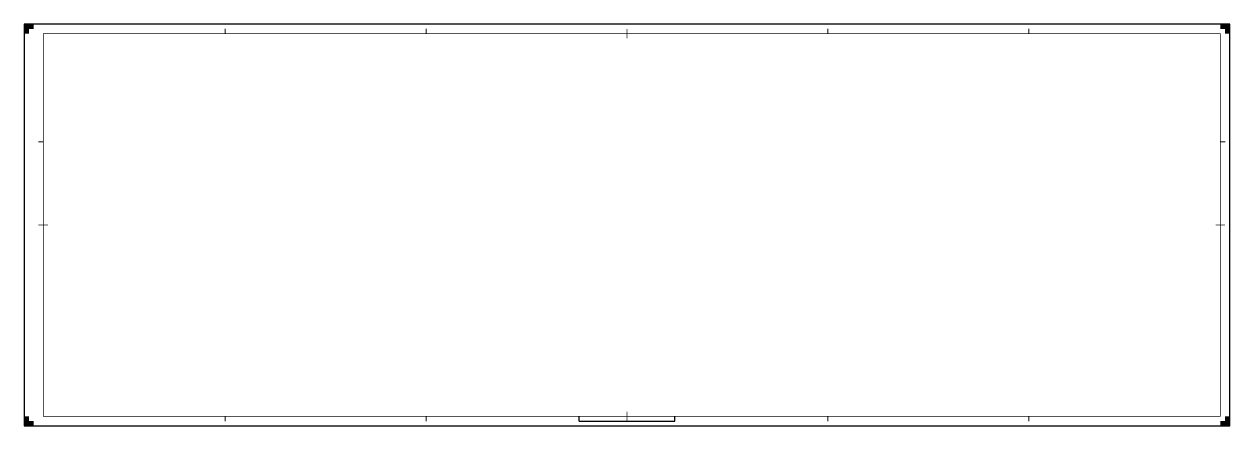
# Model space of a CAD drawing. Extents: x -20 to 1240, y -10 to 410.
import ezdxf

# ---------------------------------------------------------------- set-up
doc = ezdxf.new("R2010")
doc.units = 0
for name, color, linetype, lineweight in [('to-xx-kader', 7, 'CONTINUOUS', 25), ('to-xx-snijrand', 7, 'CONTINUOUS', 25), ('to-xx-vouwmerk', 7, 'CONTINUOUS', 18)]:
    doc.layers.add(name, color=color, linetype=linetype, lineweight=lineweight)

msp = doc.modelspace()

# ---------------------------------------------------------------- hatches: boundary and pattern name
at = {"layer": 'to-xx-snijrand'}
for points in [[(-10, 410), (-20, 410), (-20, 400), (-15, 400), (-15, 405), (-10, 405)], [(1240, 400), (1240, 410), (1230, 410), (1230, 405), (1235, 405), (1235, 400)], [(-20, 0), (-20, -10), (-10, -10), (-10, -5), (-15, -5), (-15, 0)], [(1230, -10), (1240, -10), (1240, 0), (1235, 0), (1235, -5), (1230, -5)]]:
    msp.add_hatch(color=256, dxfattribs=at).paths.add_polyline_path(points)

# ---------------------------------------------------------------- linework, layer by layer
at = {"layer": 'to-xx-kader'}
for p, q in [((560, -5), (560, 0)), ((660, -5), (660, 0)), ((560, -5), (660, -5))]:
    msp.add_line(p, q, dxfattribs=at)
at = {"layer": 'to-xx-kader', "const_width": 0.7, "flags": 128}
for points in [[(610, 405), (610, 395)], [(-5, 200), (5, 200)], [(1235, 200), (1225, 200)], [(610, -5), (610, 5)]]:
    msp.add_lwpolyline(points, dxfattribs=at)
at = {"layer": 'to-xx-kader', "const_width": 0.7}
msp.add_lwpolyline([(0, 0), (1230, 0), (1230, 400), (0, 400)], close=True, dxfattribs=at)
at = {"layer": 'to-xx-snijrand'}
for p, q in [((1240, 410), (-20, 410)), ((-20, 410), (-20, -10)), ((1240, -10), (1240, 410)), ((-20, -10), (1240, -10))]:
    msp.add_line(p, q, dxfattribs=at)
at = {"layer": 'to-xx-vouwmerk', "flags": 128}
for points in [[(190, 400), (190, 405)], [(400, 400), (400, 405)], [(820, 400), (820, 405)], [(1030, 400), (1030, 405)], [(0, 287), (-5, 287)], [(1230, 287), (1235, 287)], [(190, 0), (190, -5)], [(400, 0), (400, -5)], [(820, 0), (820, -5)], [(1030, 0), (1030, -5)]]:
    msp.add_lwpolyline(points, dxfattribs=at)

doc.saveas('drawing.dxf')
